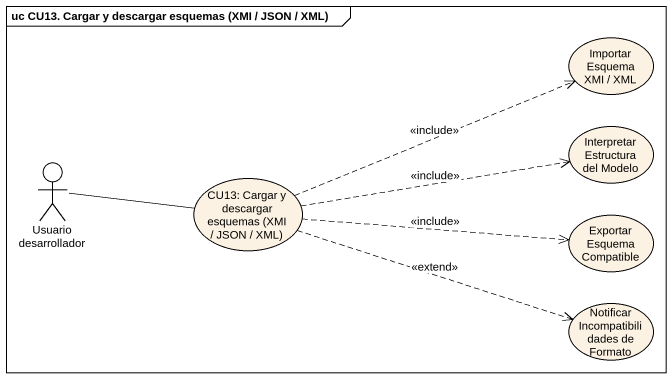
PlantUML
@startuml
mainframe uc CU13. Cargar y descargar esquemas (XMI / JSON / XML)
usecase "Importar Esquema XMI / XML" as Importar_Esquema_XMI_XML
actor "Usuario desarrollador" as Usuario_desarrollador
usecase "Interpretar Estructura del Modelo" as Interpretar_Estructura_del
usecase "CU13: Cargar y descargar esquemas (XMI / JSON / XML)" as CU13_Cargar_y_descargar
usecase "Exportar Esquema Compatible" as Exportar_Esquema_Compatible
usecase "Notificar Incompatibilidades de Formato" as Notificar
Usuario_desarrollador -right- CU13_Cargar_y_descargar
CU13_Cargar_y_descargar .right.> Importar_Esquema_XMI_XML : <<include>>
CU13_Cargar_y_descargar .right.> Interpretar_Estructura_del : <<include>>
CU13_Cargar_y_descargar .right.> Exportar_Esquema_Compatible : <<include>>
CU13_Cargar_y_descargar .right.> Notificar : <<extend>>
@enduml
